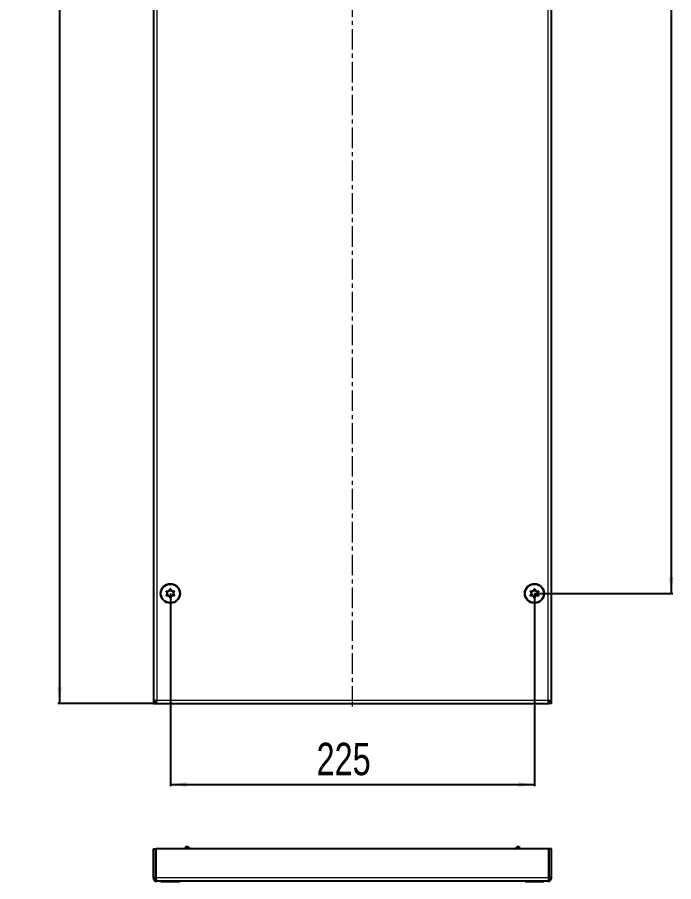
# Model space of a CAD drawing. Header units: millimetres. Extents: x 233 to 1212, y -851 to 1304.
# Drawn here: x 233 to 639, y -851 to -316 of the extents above; entities that cross this region are included whole.
import ezdxf

# ---------------------------------------------------------------- set-up
doc = ezdxf.new("R2010")
doc.units = ezdxf.units.MM
doc.linetypes.add('CENTERX2', pattern=[20.32, 12.7, -2.54, 2.54, -2.54])
doc.layers.add('FORMAT', color=7, linetype='Continuous')
doc.styles.add('SLDTEXTSTYLE0', font='TXT', dxfattribs={"width": 0.75})
doc.dimstyles.new('SLDDIMSTYLE0', dxfattribs={"dimtxt": 20, "dimasz": 10, "dimexe": 0, "dimexo": 0.0625, "dimgap": 5, "dimtad": 2, "dimdec": 1, "dimrnd": 1e-09, "dimzin": 12, "dimdsep": 46, "dimtxsty": 'SLDTEXTSTYLE0', "dimsah": 1, "dimcen": 0.09, "dimadec": 0, "dimazin": 3, "dimtfac": 1, "dimtofl": 0, "dimtmove": 0, "dimatfit": 3, "dimfxl": 0, "dimfrac": 2, "dimtolj": 1, "dimtzin": 12, "dimarcsym": 0})

# ---------------------------------------------------------------- blocks, each defined once
blk = doc.blocks.new('_D_1')
at = {"layer": 'FORMAT'}
for p, q in [((318.78, 1220.61), (258.09, 1220.61)), ((259.09, 1220.61), (259.09, -740.39)), ((318.78, -740.39), (258.09, -740.39))]:
    blk.add_line(p, q, dxfattribs=at)
for points in [[(259.09, 1220.61), (257.55, 1210.61), (260.62, 1210.61)], [(259.09, -740.39), (260.62, -730.39), (257.55, -730.39)]]:
    blk.add_solid(points, dxfattribs=at)
at = {"layer": 'FORMAT', "insert": (233.3, 210.56), "char_height": 20, "attachment_point": 1, "rotation": 90, "style": 'SLDTEXTSTYLE0'}
blk.add_mtext('1961', dxfattribs=at)
blk = doc.blocks.new('_D_2')
at = {"layer": 'FORMAT'}
for p, q in [((552.6, 1152.61), (638.09, 1152.61)), ((637.09, 1152.61), (637.09, -672.39)), ((552.6, -672.39), (638.09, -672.39))]:
    blk.add_line(p, q, dxfattribs=at)
for points in [[(637.09, 1152.61), (635.55, 1142.61), (638.63, 1142.61)], [(637.09, -672.39), (638.63, -662.39), (635.55, -662.39)]]:
    blk.add_solid(points, dxfattribs=at)
at = {"layer": 'FORMAT', "insert": (611.31, 210.56), "char_height": 20, "attachment_point": 1, "rotation": 90, "style": 'SLDTEXTSTYLE0'}
blk.add_mtext('1825', dxfattribs=at)
blk = doc.blocks.new('_D_3')
at = {"layer": 'FORMAT'}
for p, q in [((327.59, -672.4), (327.59, -791.55)), ((552.59, -672.4), (552.59, -791.55)), ((327.59, -790.55), (552.59, -790.55))]:
    blk.add_line(p, q, dxfattribs=at)
for points in [[(327.59, -790.55), (337.59, -792.09), (337.59, -789.01)], [(552.59, -790.55), (542.59, -789.01), (542.59, -792.09)]]:
    blk.add_solid(points, dxfattribs=at)
at = {"layer": 'FORMAT', "insert": (417.92, -764.77), "char_height": 20, "attachment_point": 1, "style": 'SLDTEXTSTYLE0'}
blk.add_mtext('225', dxfattribs=at)

msp = doc.modelspace()

# ---------------------------------------------------------------- linework, layer by layer
at = {"color": 7, "linetype": 'Continuous', "lineweight": 25}
for p, q in [((317.09, 1220.61), (317.09, -740.39)), ((563.09, -740.39), (563.09, 1220.61)), ((317.09, -740.39), (318.59, -740.39)), ((318.79, -739.28), (318.79, -740.39)), ((318.79, -740.39), (561.39, -740.39)), ((561.39, -740.39), (561.39, -739.26)), ((563.09, -740.39), (561.59, -740.39)), ((317.09, -830.4), (318.59, -830.4)), ((317.09, -848.3), (317.09, -830.4)), ((318.59, -848.3), (318.59, -830.4)), ((318.79, -848.3), (318.79, -830.4)), ((561.39, -830.4), (318.79, -830.4)), ((337.09, -828.9), (338.09, -828.9)), ((337.09, -830.4), (337.09, -828.9)), ((339.09, -829.9), (338.09, -828.9)), ((339.59, -829.9), (339.09, -829.9)), ((339.09, -829.9), (339.09, -830.4)), ((540.59, -829.9), (541.09, -829.9)), ((542.09, -828.9), (541.09, -829.9)), ((541.09, -830.4), (541.09, -829.9)), ((542.09, -828.9), (543.09, -828.9)), ((543.09, -828.9), (543.09, -830.4)), ((561.39, -848.3), (561.39, -830.4)), ((563.09, -830.4), (561.59, -830.4)), ((561.59, -848.3), (561.59, -830.4)), ((563.09, -848.3), (563.09, -830.4)), ((317.09, -848.3), (318.59, -848.3)), ((563.09, -848.3), (561.59, -848.3)), ((560.99, -850.4), (319.19, -850.4)), ((321.8, -850.4), (321.8, -850.66)), ((324.8, -850.66), (321.8, -850.66)), ((333.37, -850.66), (324.8, -850.66)), ((333.37, -850.66), (333.37, -850.4)), ((546.8, -850.4), (546.8, -850.66)), ((558.37, -850.66), (546.8, -850.66)), ((558.37, -850.66), (558.37, -850.4))]:
    msp.add_line(p, q, dxfattribs=at)
at = {"color": 8, "linetype": 'Continuous', "lineweight": 18}
for p, q in [((319.19, 1218.51), (319.19, -738.29)), ((560.99, -738.29), (560.99, 1218.51)), ((319.19, -738.29), (560.99, -738.29)), ((561.39, -848.3), (318.79, -848.3))]:
    msp.add_line(p, q, dxfattribs=at)
at = {"color": 7, "linetype": 'Continuous', "lineweight": 25}
for centre, radius in [((327.59, -672.39), 6), ((327.59, -672.39), 5.79), ((552.59, -672.39), 6), ((552.59, -672.39), 5.79), ((327.59, -672.39), 1.85), ((552.59, -672.39), 1.85)]:
    msp.add_circle(centre, radius, dxfattribs=at)
for points, knots in [([(330.04, -673.74), (330.05, -673.72), (330.06, -673.7), (330.04, -673.64), (329.99, -673.51), (329.77, -673.19), (329.48, -672.74), (329.44, -672.1), (329.66, -671.64), (329.86, -671.3), (329.97, -671.09), (330, -671), (330, -670.96), (329.98, -670.93), (329.96, -670.91), (329.89, -670.88), (329.62, -670.87), (329.15, -670.92), (328.45, -670.83), (327.99, -670.28), (327.78, -669.86), (327.63, -669.64), (327.57, -669.6), (327.54, -669.59), (327.51, -669.59), (327.48, -669.61), (327.45, -669.63), (327.4, -669.7), (327.28, -669.9), (327.12, -670.24), (326.84, -670.67), (326.29, -670.98), (325.74, -670.97), (325.35, -670.96), (325.2, -670.98), (325.15, -671.01), (325.13, -671.04), (325.12, -671.07), (325.13, -671.13), (325.19, -671.26), (325.4, -671.59), (325.7, -672.04), (325.74, -672.67), (325.52, -673.14), (325.32, -673.47), (325.2, -673.68), (325.18, -673.77), (325.18, -673.81), (325.2, -673.84), (325.22, -673.86), (325.29, -673.89), (325.55, -673.9), (326.03, -673.85), (326.73, -673.94), (327.19, -674.49), (327.39, -674.92), (327.55, -675.14), (327.61, -675.18), (327.64, -675.19), (327.67, -675.18), (327.7, -675.17), (327.73, -675.14), (327.78, -675.07), (327.89, -674.88), (328.06, -674.53), (328.34, -674.1), (328.89, -673.79), (329.43, -673.8), (329.83, -673.81), (329.97, -673.79), (330.02, -673.76), (330.04, -673.74), (330.04, -673.74)], [0, 0, 0, 0, 0.002009, 0.00442, 0.009365, 0.025528, 0.067705, 0.095786, 0.124646, 0.150342, 0.160519, 0.163394, 0.165697, 0.167245, 0.168874, 0.17077, 0.178606, 0.211994, 0.249994, 0.287995, 0.321383, 0.329219, 0.331115, 0.332744, 0.334292, 0.336217, 0.338535, 0.341318, 0.349662, 0.375358, 0.404217, 0.432298, 0.474475, 0.490639, 0.496669, 0.49844, 0.5, 0.502009, 0.50442, 0.509365, 0.525528, 0.567705, 0.595786, 0.624646, 0.650342, 0.660519, 0.663394, 0.665697, 0.667245, 0.668874, 0.67077, 0.678606, 0.711994, 0.749994, 0.787995, 0.821383, 0.829219, 0.831115, 0.832744, 0.834292, 0.836217, 0.838535, 0.841318, 0.849662, 0.875358, 0.904217, 0.932298, 0.974475, 0.990639, 0.996669, 0.99844, 1, 1, 1, 1]), ([(550.14, -673.74), (550.14, -673.75), (550.16, -673.77), (550.22, -673.79), (550.36, -673.81), (550.74, -673.8), (551.28, -673.79), (551.84, -674.1), (552.12, -674.53), (552.29, -674.89), (552.41, -675.09), (552.47, -675.16), (552.51, -675.18), (552.54, -675.19), (552.57, -675.18), (552.63, -675.14), (552.78, -674.92), (552.99, -674.49), (553.45, -673.94), (554.15, -673.85), (554.62, -673.9), (554.89, -673.89), (554.96, -673.86), (554.98, -673.84), (555, -673.82), (555, -673.78), (554.99, -673.74), (554.96, -673.66), (554.86, -673.46), (554.65, -673.14), (554.44, -672.67), (554.47, -672.04), (554.78, -671.59), (554.99, -671.26), (555.05, -671.12), (555.05, -671.06), (555.04, -671.03), (555.02, -671.01), (554.96, -670.98), (554.82, -670.96), (554.43, -670.97), (553.89, -670.98), (553.34, -670.67), (553.06, -670.24), (552.89, -669.89), (552.77, -669.68), (552.71, -669.61), (552.67, -669.59), (552.64, -669.59), (552.61, -669.6), (552.55, -669.64), (552.39, -669.86), (552.19, -670.28), (551.73, -670.83), (551.03, -670.92), (550.55, -670.87), (550.29, -670.88), (550.22, -670.91), (550.2, -670.93), (550.18, -670.96), (550.18, -670.99), (550.19, -671.03), (550.22, -671.11), (550.32, -671.31), (550.52, -671.64), (550.74, -672.1), (550.7, -672.74), (550.4, -673.19), (550.19, -673.51), (550.13, -673.65), (550.13, -673.71), (550.13, -673.73), (550.14, -673.74)], [0, 0, 0, 0, 0.002009, 0.00442, 0.009365, 0.025528, 0.067705, 0.095786, 0.124646, 0.150342, 0.160519, 0.163394, 0.165697, 0.167245, 0.168874, 0.17077, 0.178606, 0.211994, 0.249994, 0.287995, 0.321383, 0.329219, 0.331115, 0.332744, 0.334292, 0.336217, 0.338535, 0.341318, 0.349662, 0.375358, 0.404217, 0.432298, 0.474475, 0.490639, 0.496669, 0.49844, 0.5, 0.502009, 0.50442, 0.509365, 0.525528, 0.567705, 0.595786, 0.624646, 0.650342, 0.660519, 0.663394, 0.665697, 0.667245, 0.668874, 0.67077, 0.678606, 0.711994, 0.749994, 0.787995, 0.821383, 0.829219, 0.831115, 0.832744, 0.834292, 0.836217, 0.838535, 0.841318, 0.849662, 0.875358, 0.904217, 0.932298, 0.974475, 0.990639, 0.996669, 0.99844, 1, 1, 1, 1]), ([(561.59, -740.39), (561.59, -740.3), (561.58, -740.11), (561.54, -739.84), (561.48, -739.57), (561.4, -739.28), (561.3, -739.02), (561.21, -738.8), (561.12, -738.57), (561.04, -738.4), (560.99, -738.29)], [0, 0, 0, 0, 0.1293202, 0.2595375, 0.3888497, 0.5190589, 0.6771449, 0.756725, 0.8352818, 1, 1, 1, 1]), ([(563.09, -740.39), (563.06, -740.21), (562.99, -739.85), (562.49, -739.32), (561.79, -738.79), (561.25, -738.45), (560.99, -738.29)], [0, 0, 0, 0, 0.254757, 0.509649, 0.764542, 1, 1, 1, 1]), ([(339.09, -829.9), (339.11, -830), (339.14, -830.16), (339.39, -830.33), (339.5, -830.4)], [0, 0, 0, 0, 0.57413, 1, 1, 1, 1]), ([(339.59, -829.9), (339.61, -830), (339.64, -830.16), (339.79, -830.32), (339.87, -830.39), (339.88, -830.4)], [0, 0, 0, 0, 0.60297, 0.917931, 1, 1, 1, 1]), ([(540.28, -830.4), (540.35, -830.34), (540.48, -830.23), (540.57, -830.06), (540.58, -829.96), (540.59, -829.9)], [0, 0, 0, 0, 0.360365, 0.675069, 1, 1, 1, 1]), ([(540.68, -830.4), (540.76, -830.35), (541, -830.2), (541.08, -830.03), (541.09, -829.92), (541.09, -829.9)], [0, 0, 0, 0, 0.331346, 0.905226, 1, 1, 1, 1]), ([(317.09, -848.3), (317.12, -848.58), (317.19, -849.14), (317.69, -849.85), (318.39, -850.31), (318.93, -850.37), (319.19, -850.4)], [0, 0, 0, 0, 0.254757, 0.509649, 0.764542, 1, 1, 1, 1]), ([(318.59, -848.3), (318.6, -848.38), (318.62, -848.54), (318.72, -848.72), (318.82, -848.76), (318.85, -848.77)], [0, 0, 0, 0, 0.432796, 0.865566, 1, 1, 1, 1]), ([(560.99, -850.4), (561.27, -850.37), (561.83, -850.3), (562.53, -849.8), (563, -849.1), (563.06, -848.56), (563.09, -848.3)], [0, 0, 0, 0, 0.254753, 0.509645, 0.764538, 1, 1, 1, 1]), ([(561.33, -848.78), (561.36, -848.76), (561.53, -848.66), (561.56, -848.46), (561.59, -848.3)], [0, 0, 0, 0, 0.207713, 1, 1, 1, 1])]:
    msp.add_open_spline(points, degree=3, knots=knots, dxfattribs=at)
for points in [[(319.19, -738.29), (318.91, -738.46), (318.36, -738.81), (317.67, -739.34), (317.18, -739.86), (317.12, -740.21), (317.09, -740.39)], [(319.19, -738.29), (319.03, -738.64), (318.7, -739.34), (318.63, -740.04), (318.59, -740.39)], [(318.79, -740.39), (318.82, -740.35), (318.89, -740.29), (318.99, -739.81), (319.09, -739.11), (319.16, -738.56), (319.19, -738.29)], [(560.99, -738.29), (561.02, -738.56), (561.09, -739.11), (561.19, -739.81), (561.29, -740.29), (561.36, -740.35), (561.39, -740.39)], [(319.19, -850.4), (319.16, -850.37), (319.09, -850.31), (318.99, -849.82), (318.89, -849.13), (318.82, -848.58), (318.79, -848.3)], [(561.39, -848.3), (561.36, -848.58), (561.29, -849.13), (561.19, -849.82), (561.09, -850.31), (561.02, -850.37), (560.99, -850.4)]]:
    msp.add_open_spline(points, degree=3, dxfattribs=at)
at = {"layer": 'FORMAT', "linetype": 'CENTERX2', "lineweight": 18}
msp.add_line((440.09, -742.39), (440.09, 1222.61), dxfattribs=at)

# ---------------------------------------------------------------- dimensions: what is measured, and where the dimension line sits
at = {"layer": 'FORMAT'}
for base, p1, p2, picture, middle in [((259.09, -740.39), (318.79, 1220.61), (318.79, -740.39), '_D_1', (259.09, 240.11)), ((637.09, -672.39), (552.59, 1152.61), (552.59, -672.39), '_D_2', (637.09, 240.11))]:
    dim = msp.add_linear_dim(base=base, p1=p1, p2=p2, angle=90, dimstyle='SLDDIMSTYLE0', dxfattribs=at)
    dim.commit()
    dim.dimension.update_dxf_attribs({"geometry": picture, "text_midpoint": middle, "dimtype": 160})
dim = msp.add_linear_dim(base=(552.59, -790.55), p1=(327.59, -672.39), p2=(552.59, -672.39), dimstyle='SLDDIMSTYLE0', dxfattribs=at)
dim.commit()
dim.dimension.update_dxf_attribs({"geometry": '_D_3', "text_midpoint": (440.09, -790.55), "dimtype": 160})

doc.saveas('drawing.dxf')
